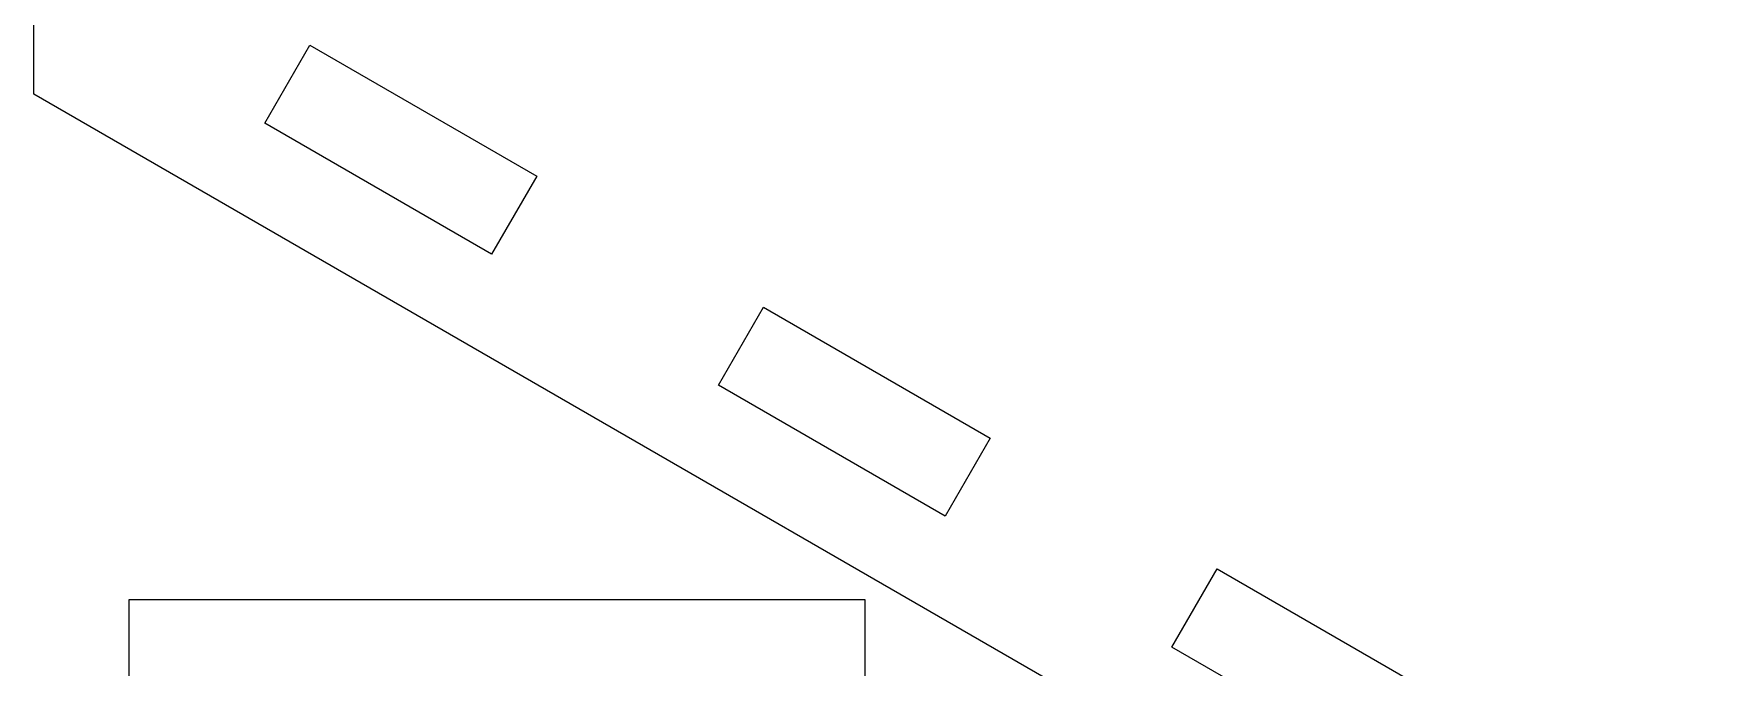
# Model space of a CAD drawing. Header units: centimetres. Extents: x -41.3 to 45.1, y -46.2 to 47.3.
# Drawn here: x -40.04 to -28.77, y -32.95 to -28.74 of the extents above; entities that cross this region are included whole.
import ezdxf

# ---------------------------------------------------------------- set-up
doc = ezdxf.new("R2010")
doc.units = ezdxf.units.CM
doc.header["$MEASUREMENT"] = 0
doc.layers.add('layer 1', color=7, linetype='Continuous')

msp = doc.modelspace()

# ---------------------------------------------------------------- linework, layer by layer
at = {"layer": 'layer 1', "color": 250, "lineweight": 9}
for points, knots in [([(-30.03336, -11.80465), (-30.03336, -11.80465), (-40.04454, -17.58461), (-40.04454, -17.58461), (-40.04454, -17.58461), (-40.04454, -17.58461), (-40.04454, -29.14453), (-40.04454, -29.14453), (-40.04454, -29.14453), (-40.04454, -29.14453), (-30.03336, -34.92449), (-30.03336, -34.92449), (-30.03336, -34.92449), (-30.03336, -34.92449), (-20.02218, -29.14453), (-20.02218, -29.14453), (-20.02218, -29.14453), (-20.02218, -29.14453), (-20.02218, -17.58461), (-20.02218, -17.58461), (-20.02218, -17.58461), (-20.02218, -17.58461), (-30.03336, -11.80465), (-30.03336, -11.80465)], [0, 0, 0, 0, 0.14285714, 0.14285714, 0.14285714, 0.14285714, 0.28571429, 0.28571429, 0.28571429, 0.28571429, 0.42857143, 0.42857143, 0.42857143, 0.42857143, 0.57142857, 0.57142857, 0.57142857, 0.57142857, 0.71428571, 0.71428571, 0.71428571, 0.71428571, 1, 1, 1, 1]), ([(-37.00092, -30.20897), (-37.00092, -30.20897), (-36.70092, -29.68935), (-36.70092, -29.68935), (-36.70092, -29.68935), (-36.70092, -29.68935), (-38.20882, -28.81877), (-38.20882, -28.81877), (-38.20882, -28.81877), (-38.20882, -28.81877), (-38.50882, -29.33833), (-38.50882, -29.33833), (-38.50882, -29.33833), (-38.50882, -29.33833), (-37.00092, -30.20897), (-37.00092, -30.20897)], [0, 0, 0, 0, 0.2, 0.2, 0.2, 0.2, 0.4, 0.4, 0.4, 0.4, 0.6, 0.6, 0.6, 0.6, 1, 1, 1, 1]), ([(-33.98494, -31.95023), (-33.98494, -31.95023), (-33.68494, -31.43055), (-33.68494, -31.43055), (-33.68494, -31.43055), (-33.68494, -31.43055), (-35.19294, -30.55999), (-35.19294, -30.55999), (-35.19294, -30.55999), (-35.19294, -30.55999), (-35.49294, -31.07957), (-35.49294, -31.07957), (-35.49294, -31.07957), (-35.49294, -31.07957), (-33.98494, -31.95023), (-33.98494, -31.95023)], [0, 0, 0, 0, 0.2, 0.2, 0.2, 0.2, 0.4, 0.4, 0.4, 0.4, 0.6, 0.6, 0.6, 0.6, 1, 1, 1, 1]), ([(-30.96904, -33.69147), (-30.96904, -33.69147), (-30.66904, -33.17181), (-30.66904, -33.17181), (-30.66904, -33.17181), (-30.66904, -33.17181), (-32.17704, -32.30125), (-32.17704, -32.30125), (-32.17704, -32.30125), (-32.17704, -32.30125), (-32.47704, -32.82079), (-32.47704, -32.82079), (-32.47704, -32.82079), (-32.47704, -32.82079), (-30.96904, -33.69147), (-30.96904, -33.69147)], [0, 0, 0, 0, 0.2, 0.2, 0.2, 0.2, 0.4, 0.4, 0.4, 0.4, 0.6, 0.6, 0.6, 0.6, 1, 1, 1, 1]), ([(-33.91736, -35.82371), (-33.91736, -35.82371), (-34.51736, -35.82371), (-34.51736, -35.82371), (-34.51736, -35.82371), (-34.51736, -35.82371), (-34.51736, -37.40065), (-34.51736, -37.40065), (-34.51736, -37.40065), (-34.51736, -37.40065), (-39.41248, -37.40065), (-39.41248, -37.40065), (-39.41248, -37.40065), (-39.41248, -37.40065), (-39.41248, -35.82371), (-39.41248, -35.82371), (-39.41248, -35.82371), (-39.41248, -35.82371), (-40.0125, -35.82371), (-40.0125, -35.82371), (-40.0125, -35.82371), (-40.0125, -35.82371), (-40.0125, -34.08249), (-40.0125, -34.08249), (-40.0125, -34.08249), (-40.0125, -34.08249), (-39.41248, -34.08249), (-39.41248, -34.08249), (-39.41248, -34.08249), (-39.41248, -34.08249), (-39.41248, -32.50551), (-39.41248, -32.50551), (-39.41248, -32.50551), (-39.41248, -32.50551), (-34.51736, -32.50551), (-34.51736, -32.50551), (-34.51736, -32.50551), (-34.51736, -32.50551), (-34.51736, -34.08249), (-34.51736, -34.08249), (-34.51736, -34.08249), (-34.51736, -34.08249), (-33.91736, -34.08249), (-33.91736, -34.08249), (-33.91736, -34.08249), (-33.91736, -34.08249), (-33.91736, -35.82371), (-33.91736, -35.82371)], [0, 0, 0, 0, 0.07692308, 0.07692308, 0.07692308, 0.07692308, 0.15384615, 0.15384615, 0.15384615, 0.15384615, 0.23076923, 0.23076923, 0.23076923, 0.23076923, 0.30769231, 0.30769231, 0.30769231, 0.30769231, 0.38461538, 0.38461538, 0.38461538, 0.38461538, 0.46153846, 0.46153846, 0.46153846, 0.46153846, 0.53846154, 0.53846154, 0.53846154, 0.53846154, 0.61538462, 0.61538462, 0.61538462, 0.61538462, 0.69230769, 0.69230769, 0.69230769, 0.69230769, 0.76923077, 0.76923077, 0.76923077, 0.76923077, 0.84615385, 0.84615385, 0.84615385, 0.84615385, 1, 1, 1, 1])]:
    msp.add_open_spline(points, degree=3, knots=knots, dxfattribs=at)

doc.saveas('drawing.dxf')
